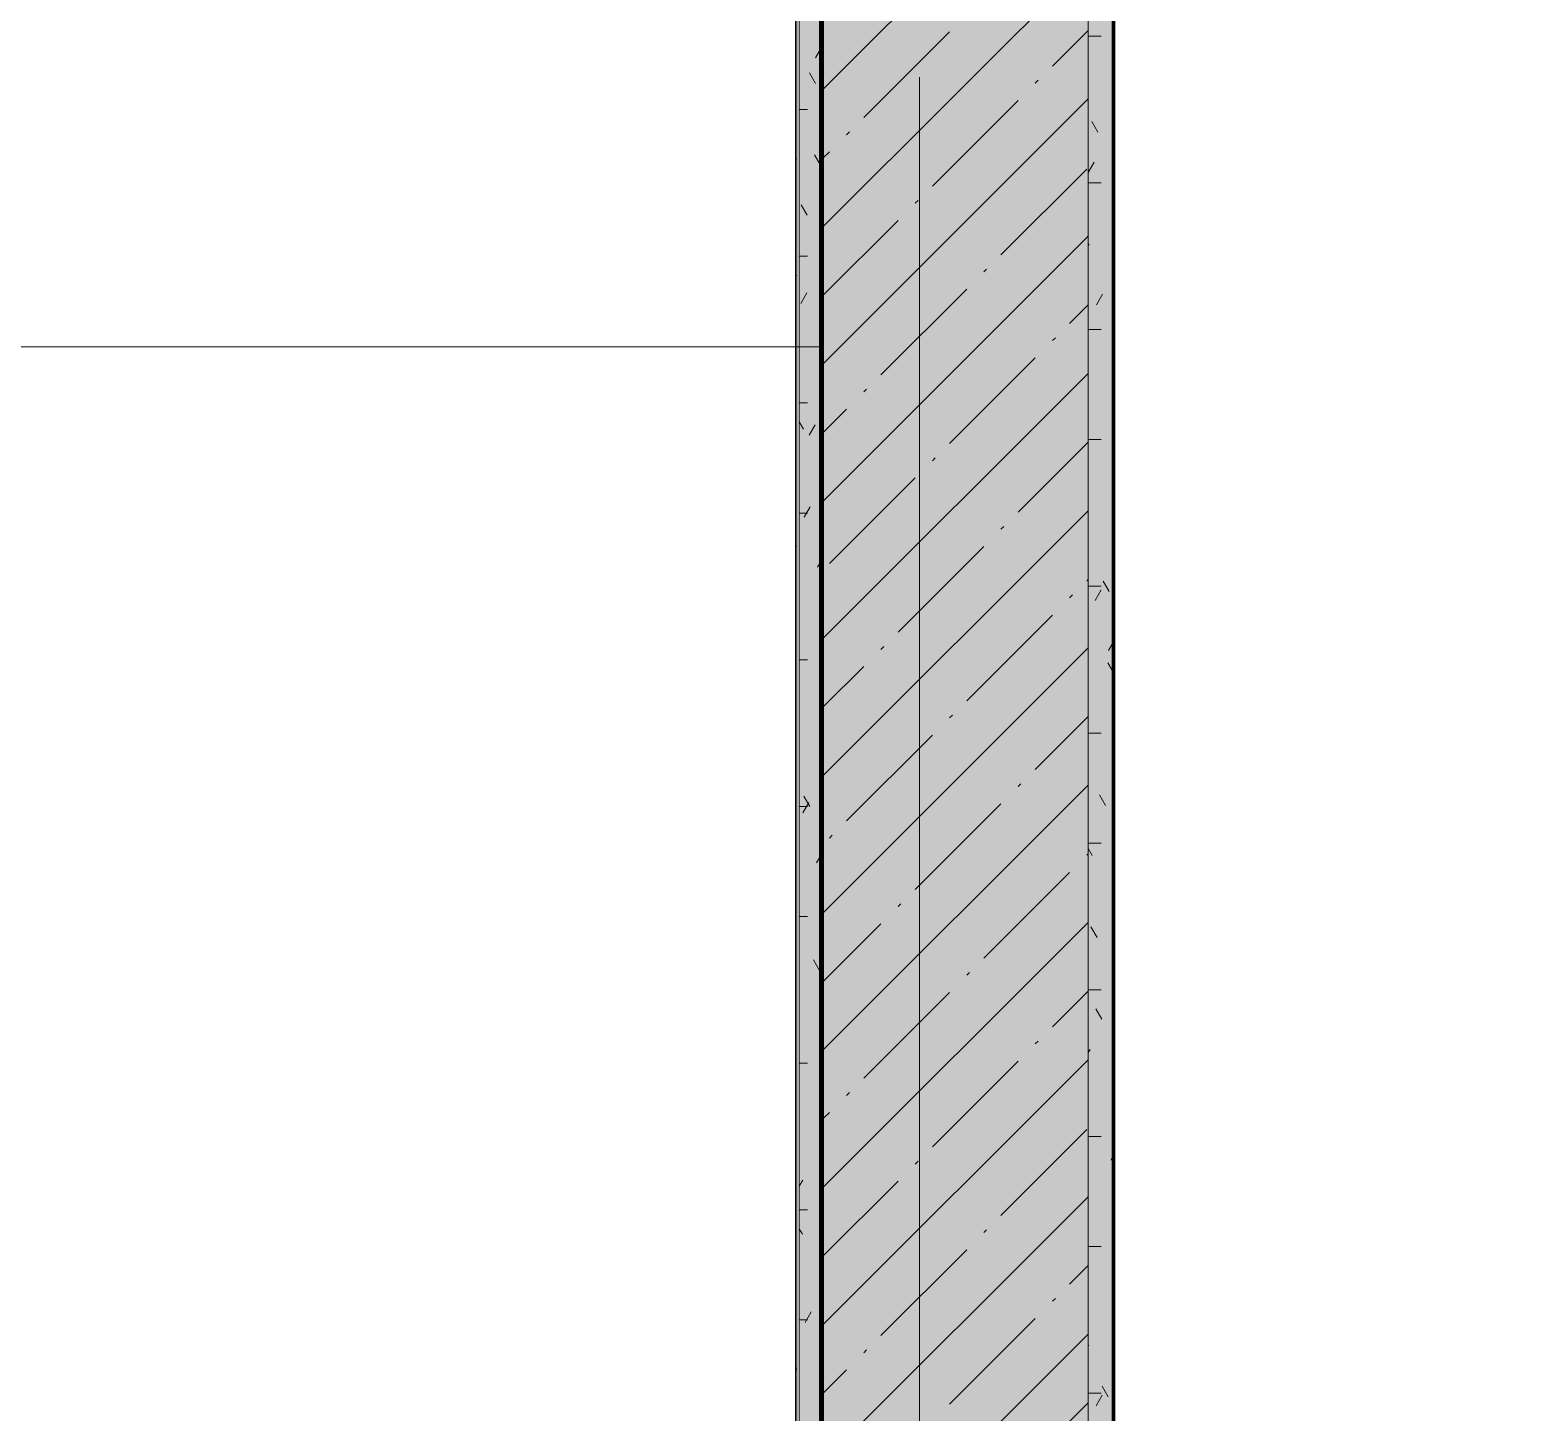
# Model space of a CAD drawing. Header units: millimetres. Extents: x -3817 to 677485, y -22715 to 103890.
# Drawn here: x 433749 to 434994, y 6902 to 8051 of the extents above; entities that cross this region are included whole.
import ezdxf

# ---------------------------------------------------------------- set-up
doc = ezdxf.new("R2010")
doc.units = ezdxf.units.MM
doc.layers.add('PDF _Геометрия', color=7, linetype='Continuous', true_color=0x1d1d1d)
doc.layers.add('PDF _Сплошная заливка', color=7, linetype='Continuous', true_color=0xffffff)

msp = doc.modelspace()

# ---------------------------------------------------------------- hatches: boundary and pattern name
at = {"layer": 'PDF _Сплошная заливка', "transparency": 33554559}
msp.add_hatch(color=256, dxfattribs=at).paths.add_polyline_path([(434608.6, 4319), (434628.6, 4319), (434628.6, 12519), (434408.6, 12519), (434408.6, 4319)])

# ---------------------------------------------------------------- linework, layer by layer
at = {"layer": 'PDF _Геометрия', "color": 7, "lineweight": 9}
for points in [[(434408.6, 12319), (434408.6, 4319), (434408.6, 12319), (434388.6, 12319), (432373.6, 12319), (434388.6, 12319), (434408.6, 12319), (434408.6, 12519), (433388.6, 12519), (434408.6, 12519)], [(434628.6, 11299), (434628.6, 4319), (434608.6, 4319), (434628.6, 4319), (434628.6, 11299), (434628.6, 11319), (434873.6, 11319), (434628.6, 11319), (434628.6, 11519)], [(434648.6, 4319), (434648.6, 11298)], [(434407.1, 7787.3), (433726.7, 7787.3)]]:
    msp.add_lwpolyline(points, dxfattribs=at)
at = {"layer": 'PDF _Геометрия', "color": 171, "lineweight": 70, "true_color": 0x8080ff}
msp.add_lwpolyline([(434406.6, 12309), (434406.6, 2089.5), (434407.6, 2089.5), (434407.6, 12309)], close=True, dxfattribs=at)
at = {"layer": 'PDF _Геометрия', "color": 9, "lineweight": 9, "true_color": 0xc0c0c0}
for points in [[(434388.6, 12298), (434388.6, 1994), (434408.6, 1994), (434408.6, 2044), (434408.6, 2056.5), (434408.6, 2069), (434408.6, 4319), (434608.6, 4319), (434608.6, 2069), (434648.6, 2069)], [(434386.6, 8237.1), (434386.6, 8046.3), (434386.6, 7846.6), (434385.6, 7846.6), (434385.6, 8046.3), (434385.6, 8237.1)], [(434385.6, 7564), (434385.6, 7566.7), (434385.6, 7570.1), (434385.6, 7574.1), (434385.6, 7578.8), (434385.6, 7584.1), (434385.6, 7589.9), (434385.6, 7596.2), (434385.6, 7602.8), (434385.6, 7609.8), (434385.6, 7617.1), (434385.6, 7624.6), (434385.6, 7632.4), (434385.6, 7640.3), (434385.6, 7648.6), (434385.6, 7657), (434385.6, 7665.7), (434385.6, 7674.6), (434385.6, 7683.8), (434385.6, 7693.3), (434385.6, 7703), (434385.6, 7713), (434385.6, 7723.3), (434385.6, 7733.6), (434385.6, 7744), (434385.6, 7754.3), (434385.6, 7764.5), (434385.6, 7774.5), (434385.6, 7784.1), (434385.6, 7793.4), (434385.6, 7802.3), (434385.6, 7810.5), (434385.6, 7818.2), (434385.6, 7825.1), (434385.6, 7831.4), (434385.6, 7837.2), (434385.6, 7842.7), (434385.6, 7848), (434385.6, 7853.2), (434385.6, 7858.5), (434385.6, 7863.9), (434385.6, 7869.7), (434385.6, 7876), (434385.6, 7882.6), (434385.6, 7889.4), (434385.6, 7896.4), (434385.6, 7903.5), (434385.6, 7910.4), (434385.6, 7917.1), (434385.6, 7923.5), (434385.6, 7929.7), (434385.6, 7935.9), (434385.6, 7942.4), (434385.6, 7949.5), (434385.6, 7957.4), (434385.6, 7966.4), (434385.6, 7976.9), (434385.6, 7989), (434385.6, 8002.9), (434385.6, 8018.6), (434385.6, 8036.1), (434385.6, 8055.1)], [(434386.6, 8055.1), (434386.6, 8036.1), (434386.6, 8018.6), (434386.6, 8002.9), (434386.6, 7989), (434386.6, 7976.9), (434386.6, 7966.4), (434386.6, 7957.4), (434386.6, 7949.5), (434386.6, 7942.4), (434386.6, 7935.9), (434386.6, 7929.7), (434386.6, 7923.5), (434386.6, 7917.1), (434386.6, 7910.4), (434386.6, 7903.5), (434386.6, 7896.4), (434386.6, 7889.4), (434386.6, 7882.6), (434386.6, 7876), (434386.6, 7869.7), (434386.6, 7863.9), (434386.6, 7858.5), (434386.6, 7853.2), (434386.6, 7848), (434386.6, 7842.7), (434386.6, 7837.2), (434386.6, 7831.4), (434386.6, 7825.1), (434386.6, 7818.2), (434386.6, 7810.5), (434386.6, 7802.3), (434386.6, 7793.4), (434386.6, 7784.1), (434386.6, 7774.5), (434386.6, 7764.5), (434386.6, 7754.3), (434386.6, 7744), (434386.6, 7733.6), (434386.6, 7723.3), (434386.6, 7713), (434386.6, 7703), (434386.6, 7693.3), (434386.6, 7683.8), (434386.6, 7674.6), (434386.6, 7665.7), (434386.6, 7657), (434386.6, 7648.6), (434386.6, 7640.3), (434386.6, 7632.4), (434386.6, 7624.6), (434386.6, 7617.1), (434386.6, 7609.8), (434386.6, 7602.8), (434386.6, 7596.2), (434386.6, 7589.9), (434386.6, 7584.1), (434386.6, 7578.8), (434386.6, 7574.1), (434386.6, 7570.1), (434386.6, 7566.7), (434386.6, 7564)], [(434385.6, 8049.7), (434385.6, 8037), (434385.6, 8024.3), (434385.6, 8011.6), (434385.6, 7998.8), (434385.6, 7985.6), (434385.6, 7972.1), (434385.6, 7958.1), (434385.6, 7943.6)], [(434386.6, 7943.6), (434386.6, 7958.1), (434386.6, 7972.1), (434386.6, 7985.6), (434386.6, 7998.8), (434386.6, 8011.6), (434386.6, 8024.3), (434386.6, 8037), (434386.6, 8049.7)], [(434385.6, 7621.7), (434385.6, 7607.3), (434385.6, 7593.2), (434385.6, 7579.4), (434385.6, 7565.8), (434385.6, 7552.5), (434385.6, 7539.3), (434385.6, 7526.2), (434385.6, 7513.3), (434385.6, 7500.3), (434385.6, 7487.5), (434385.6, 7474.7), (434385.6, 7461.9), (434385.6, 7449.1), (434385.6, 7436.2), (434385.6, 7423.3), (434385.6, 7410.4), (434385.6, 7397.3), (434385.6, 7384), (434385.6, 7370.6), (434385.6, 7357), (434385.6, 7343), (434385.6, 7328.8), (434385.6, 7314.2), (434385.6, 7299.1), (434385.6, 7282.8), (434385.6, 7264.5), (434385.6, 7243.7), (434385.6, 7219.4), (434385.6, 7191.2), (434385.6, 7158.1), (434385.6, 7119.6), (434385.6, 7101.3), (434385.6, 7085.1), (434385.6, 7070.7), (434385.6, 7058), (434385.6, 7046.5), (434385.6, 7036.1), (434385.6, 7026.4), (434385.6, 7017.2), (434385.6, 7008.3)], [(434386.6, 7008.3), (434386.6, 7017.2), (434386.6, 7026.4), (434386.6, 7036.1), (434386.6, 7046.5), (434386.6, 7058), (434386.6, 7070.7), (434386.6, 7085.1), (434386.6, 7101.3), (434386.6, 7119.6), (434386.6, 7158.1), (434386.6, 7191.2), (434386.6, 7219.4), (434386.6, 7243.7), (434386.6, 7264.5), (434386.6, 7282.8), (434386.6, 7299.1), (434386.6, 7314.2), (434386.6, 7328.8), (434386.6, 7343), (434386.6, 7357), (434386.6, 7370.6), (434386.6, 7384), (434386.6, 7397.3), (434386.6, 7410.4), (434386.6, 7423.3), (434386.6, 7436.2), (434386.6, 7449.1), (434386.6, 7461.9), (434386.6, 7474.7), (434386.6, 7487.5), (434386.6, 7500.3), (434386.6, 7513.3), (434386.6, 7526.2), (434386.6, 7539.3), (434386.6, 7552.5), (434386.6, 7565.8), (434386.6, 7579.4), (434386.6, 7593.2), (434386.6, 7607.3), (434386.6, 7621.7)], [(434385.6, 7541.5), (434385.6, 7474.3), (434385.6, 7397.7), (434385.6, 7311.6), (434385.6, 7216.2), (434385.6, 7111.3), (434385.6, 7259.9), (434385.6, 7413.5), (434385.6, 7445.9), (434385.6, 7473.6), (434385.6, 7497), (434385.6, 7516.2), (434385.6, 7531.5), (434385.6, 7543.2), (434385.6, 7551.7), (434385.6, 7557.1), (434385.6, 7560)], [(434386.6, 7560), (434386.6, 7557.1), (434386.6, 7551.7), (434386.6, 7543.2), (434386.6, 7531.5), (434386.6, 7516.2), (434386.6, 7497), (434386.6, 7473.6), (434386.6, 7445.9), (434386.6, 7413.5), (434386.6, 7259.9), (434386.6, 7111.3), (434386.6, 7216.2), (434386.6, 7311.6), (434386.6, 7397.7), (434386.6, 7474.3), (434386.6, 7541.5)], [(434385.6, 6938.7), (434385.6, 7036.3), (434385.6, 7140.4), (434385.6, 7250.9), (434385.6, 7367.9), (434385.6, 7419.4), (434385.6, 7463.9), (434385.6, 7501.5), (434385.6, 7532.1)], [(434386.6, 7532.1), (434386.6, 7501.5), (434386.6, 7463.9), (434386.6, 7419.4), (434386.6, 7367.9), (434386.6, 7250.9), (434386.6, 7140.4), (434386.6, 7036.3), (434386.6, 6938.7)], [(434385.6, 7007.6), (434385.6, 6999.5), (434385.6, 6991), (434385.6, 6982.7), (434385.6, 6974.7), (434385.6, 6967.2), (434385.6, 6960.1), (434385.6, 6953.6), (434385.6, 6947.7), (434385.6, 6942.2), (434385.6, 6937.1)], [(434386.6, 6937.1), (434386.6, 6942.2), (434386.6, 6947.7), (434386.6, 6953.6), (434386.6, 6960.1), (434386.6, 6967.2), (434386.6, 6974.7), (434386.6, 6982.7), (434386.6, 6991), (434386.6, 6999.5), (434386.6, 7007.6)]]:
    msp.add_lwpolyline(points, dxfattribs=at)
for points in [[(434407.6, 12299), (434407.6, 2089.5), (434408.6, 2089.5), (434408.6, 12299)], [(434386.6, 7943.6), (434386.6, 8794.6), (434385.6, 8794.6), (434385.6, 7943.6)], [(434386.6, 6937.1), (434386.6, 7621.7), (434385.6, 7621.7), (434385.6, 6937.1)], [(434386.6, 6376), (434386.6, 6938.7), (434385.6, 6938.7), (434385.6, 6376)]]:
    msp.add_lwpolyline(points, close=True, dxfattribs=at)
at = {"layer": 'PDF _Геометрия', "color": 231, "lineweight": 9, "true_color": 0xff80c0}
msp.add_lwpolyline([(434649.6, 11298), (434648.6, 11298), (434648.6, 4319)], dxfattribs=at)
at = {"layer": 'PDF _Геометрия', "color": 231, "lineweight": 70, "true_color": 0xff80c0}
msp.add_lwpolyline([(436928.6, 2440), (436609.1, 2440), (436608.1, 2440), (436608.1, 2090), (434649.6, 2090), (434649.6, 11298)], dxfattribs=at)
at = {"layer": 'PDF _Геометрия', "lineweight": 9}
for points in [[(434408.6, 8001.4), (434628.6, 8221.4)], [(434408.6, 7887.3), (434628.6, 8107.3)], [(434442.2, 7977.9), (434513.4, 8049.2)], [(434599, 8020.6), (434628.6, 8050.3)], [(434584.7, 8006.4), (434587.1, 8008.8)], [(434408.6, 7773.3), (434628.6, 7993.3)], [(434499.2, 7920.8), (434570.5, 7992.1)], [(434427.9, 7963.6), (434430.3, 7966)], [(434408.6, 7944.3), (434413.7, 7949.4)], [(434556.2, 7863.8), (434627.5, 7935.1)], [(434484.9, 7906.6), (434487.3, 7909)], [(434408.6, 7830.3), (434470.7, 7892.3)], [(434408.6, 7659.2), (434628.6, 7879.2)], [(434542, 7849.6), (434544.3, 7851.9)], [(434456.4, 7764), (434527.7, 7835.3)], [(434613.2, 7806.8), (434628.6, 7822.2)], [(434599, 7792.5), (434601.4, 7794.9)], [(434513.4, 7707), (434584.7, 7778.3)], [(434408.6, 7545.2), (434628.6, 7765.2)], [(434442.2, 7749.8), (434444.5, 7752.1)], [(434408.6, 7716.2), (434427.9, 7735.5)], [(434570.5, 7650), (434628.6, 7708.1)], [(434499.2, 7692.7), (434501.6, 7695.1)], [(434413.7, 7607.2), (434484.9, 7678.5)], [(434408.6, 7431.1), (434628.6, 7651.1)], [(434556.2, 7635.7), (434558.6, 7638.1)], [(434470.7, 7550.2), (434542, 7621.5)], [(434627.5, 7593), (434628.6, 7594.1)], [(434613.2, 7578.7), (434615.6, 7581.1)], [(434527.7, 7493.2), (434599, 7564.4)], [(434408.6, 7317.1), (434628.6, 7537.1)], [(434456.4, 7535.9), (434458.8, 7538.3)], [(434408.6, 7488.1), (434442.2, 7521.7)], [(434513.4, 7478.9), (434515.8, 7481.3)], [(434584.7, 7436.1), (434628.6, 7480)], [(434427.9, 7393.4), (434499.2, 7464.6)], [(434408.6, 7203), (434628.6, 7423)], [(434570.5, 7421.9), (434572.8, 7424.3)], [(434484.9, 7336.3), (434556.2, 7407.6)], [(434413.7, 7379.1), (434416, 7381.5)], [(434627.5, 7364.9), (434628.6, 7366)], [(434542, 7279.3), (434613.2, 7350.6)], [(434470.7, 7322.1), (434473, 7324.5)], [(434408.6, 7089), (434628.6, 7309)], [(434408.6, 7260), (434456.4, 7307.8)], [(434527.7, 7265.1), (434530.1, 7267.4)], [(434442.2, 7179.5), (434513.4, 7250.8)], [(434599, 7222.3), (434628.6, 7251.9)], [(434584.7, 7208), (434587.1, 7210.4)], [(434408.6, 6974.9), (434628.6, 7194.9)], [(434499.2, 7122.5), (434570.5, 7193.8)], [(434427.9, 7165.3), (434430.3, 7167.6)], [(434408.6, 7146), (434413.7, 7151)], [(434556.2, 7065.5), (434627.5, 7136.8)], [(434484.9, 7108.2), (434487.3, 7110.6)], [(434408.6, 7031.9), (434470.7, 7094)], [(434408.6, 6860.9), (434628.6, 7080.9)], [(434542, 7051.2), (434544.3, 7053.6)], [(434456.4, 6965.7), (434527.7, 7037)], [(434613.2, 7008.5), (434628.6, 7023.8)], [(434599, 6994.2), (434601.4, 6996.6)], [(434513.4, 6908.7), (434584.7, 6979.9)], [(434408.6, 6746.8), (434628.6, 6966.8)], [(434442.2, 6951.4), (434444.5, 6953.8)], [(434408.6, 6917.9), (434427.9, 6937.2)], [(434570.5, 6851.6), (434628.6, 6909.8)]]:
    msp.add_lwpolyline(points, dxfattribs=at)
at = {"layer": 'PDF _Геометрия', "color": 253, "lineweight": 9, "true_color": 0x9b9b9b}
for points in [[(434629.2, 8045.5), (434639.3, 8045.5)], [(434407.1, 8036.2), (434402.1, 8027.5)], [(434402.2, 8006.3), (434397.1, 8015.1)], [(434388.6, 7984.5), (434395.4, 7984.5)], [(434636.8, 7965.8), (434631.7, 7974.5)], [(434406.3, 7938.3), (434401.2, 7947)], [(434633.5, 7940.7), (434628.6, 7932.3)], [(434629.2, 7923.6), (434639.3, 7923.6)], [(434395.1, 7896.7), (434390.1, 7905.4)], [(434629.4, 7872.7), (434628.6, 7871.4)], [(434388.6, 7862.6), (434395.4, 7862.6)], [(434394.8, 7832.1), (434389.8, 7823.4)], [(434640.6, 7831.1), (434635.5, 7822.3)], [(434629.2, 7801.6), (434639.3, 7801.6)], [(434388.6, 7740.7), (434395.4, 7740.7)], [(434392.1, 7719), (434388.6, 7725)], [(434401.9, 7722.5), (434396.9, 7713.8)], [(434629.2, 7710.2), (434639.3, 7710.2)], [(434397.8, 7654.4), (434392.8, 7645.7)], [(434388.6, 7649.2), (434395.4, 7649.2)], [(434408.6, 7629.4), (434406.4, 7633.2)], [(434408.6, 7612.2), (434403.9, 7604.1)], [(434646, 7584), (434641, 7592.7)], [(434629.2, 7588.3), (434639.3, 7588.3)], [(434639.5, 7585.3), (434634.4, 7576.6)], [(434648.6, 7540.2), (434645.6, 7535)], [(434388.6, 7527.3), (434395.4, 7527.3)], [(434648.6, 7518.5), (434645.1, 7524.7)], [(434629.2, 7466.4), (434639.3, 7466.4)], [(434388.6, 7405.4), (434395.4, 7405.4)], [(434396.7, 7408.7), (434391.7, 7400)], [(434397.3, 7405.2), (434392.3, 7413.9)], [(434643, 7406.3), (434638, 7415)], [(434631.9, 7364.7), (434628.6, 7370.3)], [(434629.2, 7374.9), (434639.3, 7374.9)], [(434407.9, 7367.1), (434402.9, 7358.4)], [(434648.6, 7357.4), (434648.6, 7357.3)], [(434388.6, 7314), (434395.4, 7314)], [(434636, 7296.6), (434630.9, 7305.3)], [(434405.5, 7269.1), (434400.4, 7277.8)], [(434629.2, 7253), (434639.3, 7253)], [(434640, 7228.6), (434635, 7237.3)], [(434630.2, 7203.5), (434628.6, 7200.8)], [(434388.6, 7192), (434395.4, 7192)], [(434628.9, 7187), (434628.6, 7187.4)], [(434629.2, 7131.1), (434639.3, 7131.1)], [(434648.6, 7113.5), (434647.5, 7111.5)], [(434391.5, 7094.9), (434388.6, 7089.9)], [(434388.6, 7070.1), (434395.4, 7070.1)], [(434391.3, 7049.8), (434388.6, 7054.4)], [(434629.2, 7039.6), (434639.3, 7039.6)], [(434398.6, 6985.3), (434393.6, 6976.6)], [(434388.6, 6978.7), (434395.4, 6978.7)], [(434629.1, 6957.8), (434628.6, 6957)], [(434645.2, 6914.8), (434640.2, 6923.5)], [(434629.2, 6917.7), (434639.3, 6917.7)], [(434640.3, 6916.1), (434635.2, 6907.4)]]:
    msp.add_lwpolyline(points, dxfattribs=at)
at = {"layer": 'PDF _Геометрия', "color": 253, "lineweight": 9, "true_color": 0xaaaaaa}
msp.add_lwpolyline([(434488.6, 6423.8), (434488.6, 8011.3)], dxfattribs=at)
at = {"layer": 'PDF _Сплошная заливка', "lineweight": 35, "transparency": 33554559}
for points in [[(434408.6, 2069), (434408.6, 12319), (434388.6, 2069), (434388.6, 12319)], [(434648.6, 4319), (434648.6, 11299), (434628.6, 4319), (434628.6, 11299)]]:
    msp.add_solid(points, dxfattribs=at)

doc.saveas('drawing.dxf')
